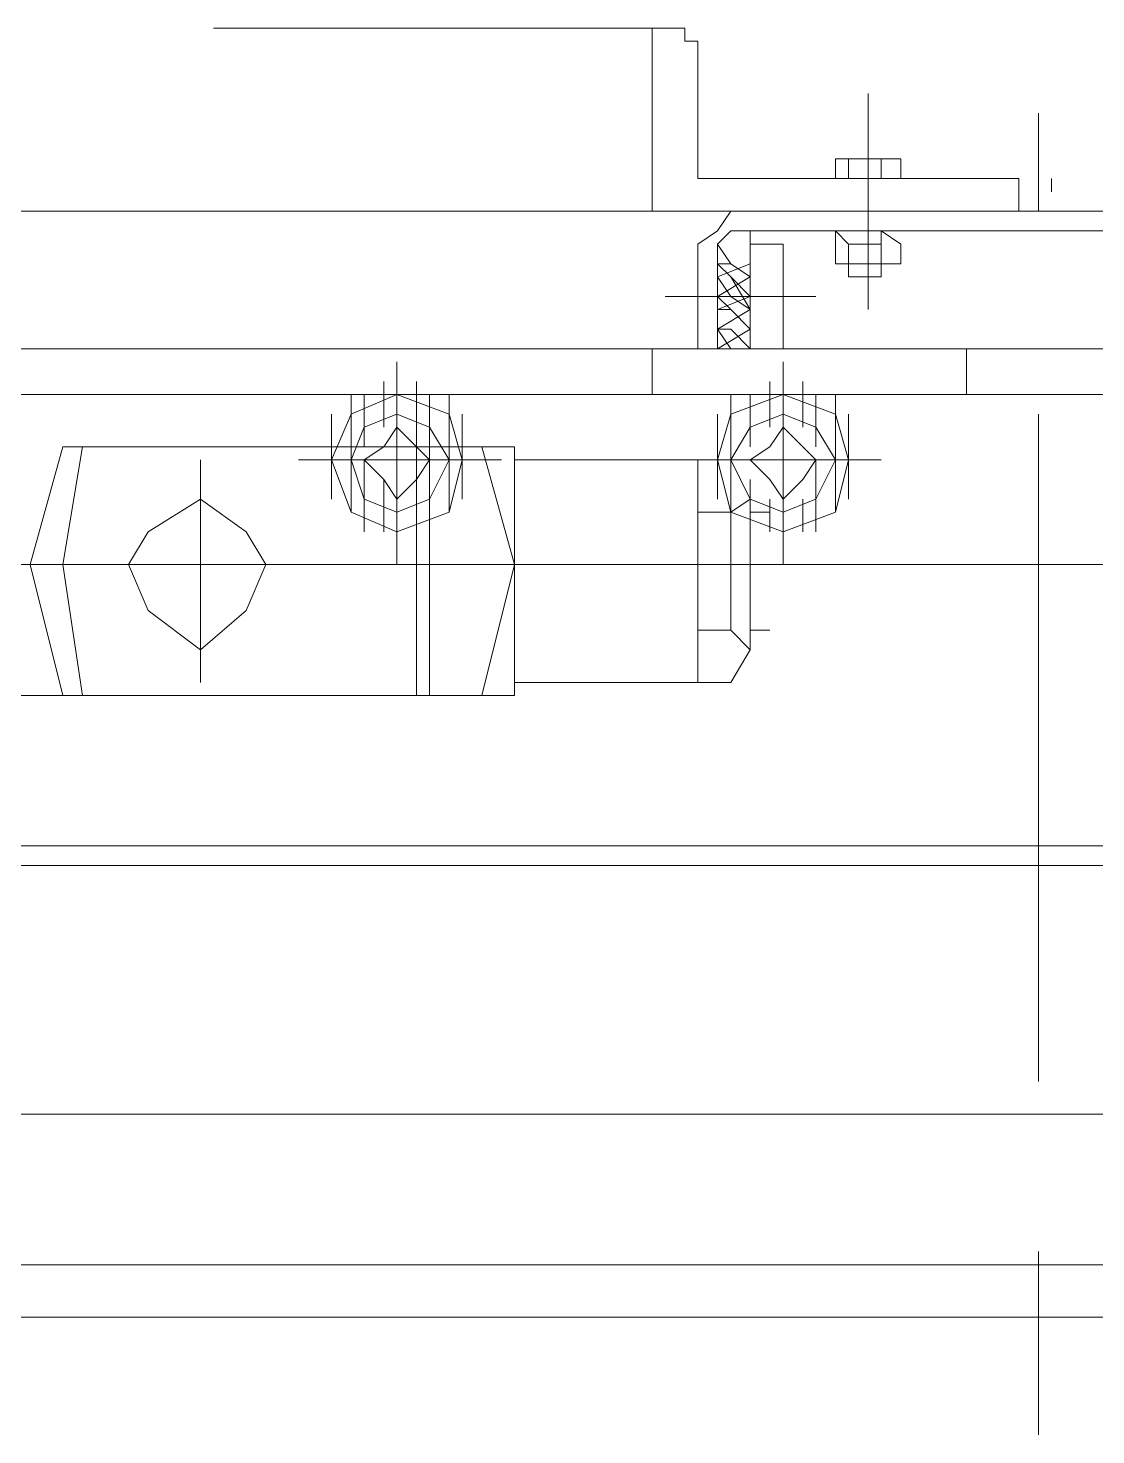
# Model space of a CAD drawing. Header units: millimetres. Extents: x 3220 to 226993, y 817 to 176024.
# Drawn here: x 125581.6 to 125817.6, y 138128 to 138439 of the extents above; entities that cross this region are included whole.
import ezdxf

# ---------------------------------------------------------------- set-up
doc = ezdxf.new("R2010")
doc.units = ezdxf.units.MM

# ---------------------------------------------------------------- blocks, each defined once
blk = doc.blocks.new('ligne broyage 2')
at = {"color": 7, "linetype": 'Continuous', "lineweight": 5, "true_color": 0x000007}
for points in [[(78.12, 270.51), (78.12, 267.62), (75.22, 267.62), (75.22, 244.47)], [(85.35, 270.51), (78.12, 270.51), (78.12, 270.51)], [(182.27, 270.51), (85.35, 270.51), (85.35, 270.51)], [(85.35, 270.51), (85.35, 230.01), (85.35, 230.01)], [(67.99, 237.24), (75.22, 237.24), (75.22, 244.47)], [(30.38, 237.24), (30.38, 241.58)], [(34.72, 241.58), (30.38, 241.58), (30.38, 241.58)], [(34.72, 237.24), (34.72, 241.58)], [(44.84, 241.58), (34.72, 241.58), (41.95, 241.58)], [(41.95, 237.24), (41.95, 241.58)], [(44.84, 241.58), (41.95, 241.58), (41.95, 241.58)], [(44.84, 237.24), (44.84, 241.58)], [(8.68, 237.24), (4.34, 237.24), (4.34, 230.01)], [(67.99, 237.24), (8.68, 237.24), (8.68, 237.24)], [(34.72, 222.77), (34.72, 225.67), (30.38, 222.77)], [(34.72, 222.77), (34.72, 225.67), (30.38, 222.77)], [(34.72, 225.67), (44.84, 225.67), (44.84, 222.77)], [(34.72, 225.67), (44.84, 225.67), (44.84, 222.77)], [(44.84, 225.67), (41.95, 222.77), (41.95, 222.77)], [(44.84, 225.67), (41.95, 222.77), (41.95, 222.77)], [(63.65, 199.63), (63.65, 225.67)], [(30.38, 218.43), (30.38, 222.77)], [(34.72, 222.77), (34.72, 218.43), (30.38, 218.43)], [(30.38, 218.43), (30.38, 222.77)], [(34.72, 222.77), (34.72, 218.43), (30.38, 218.43)], [(34.72, 218.43), (34.72, 222.77)], [(41.95, 222.77), (41.95, 218.43), (44.84, 218.43), (34.72, 218.43), (41.95, 218.43)], [(41.95, 222.77), (34.72, 222.77), (34.72, 222.77)], [(34.72, 218.43), (34.72, 222.77)], [(41.95, 222.77), (41.95, 218.43), (44.84, 218.43), (34.72, 218.43), (41.95, 218.43)], [(41.95, 222.77), (34.72, 222.77), (34.72, 222.77)], [(44.84, 218.43), (44.84, 222.77)], [(44.84, 218.43), (44.84, 222.77)], [(56.42, 222.77), (56.42, 199.63), (63.65, 199.63)], [(63.65, 222.77), (56.42, 222.77)], [(70.88, 199.63), (70.88, 222.77)], [(34.72, 218.43), (34.72, 215.54), (41.95, 215.54), (34.72, 215.54)], [(34.72, 215.54), (34.72, 218.43)], [(34.72, 218.43), (34.72, 215.54), (41.95, 215.54), (34.72, 215.54)], [(34.72, 215.54), (34.72, 218.43)], [(41.95, 215.54), (41.95, 218.43), (41.95, 218.43)], [(41.95, 215.54), (41.95, 218.43)], [(41.95, 215.54), (41.95, 218.43)], [(41.95, 215.54), (41.95, 218.43), (41.95, 218.43)], [(41.95, 215.54), (41.95, 218.43)], [(41.95, 215.54), (41.95, 218.43)], [(15.91, 199.63), (-92.58, 199.63)], [(85.35, 199.63), (85.35, 189.5), (85.35, 189.5)], [(52.08, 189.5), (52.08, 192.4)], [(52.08, 189.5), (52.08, 192.4)], [(52.08, 189.5), (52.08, 192.4)], [(52.08, 189.5), (52.08, 192.4), (52.08, 192.4)], [(56.42, 189.5), (56.42, 192.4)], [(56.42, 189.5), (56.42, 192.4), (56.42, 192.4)], [(56.42, 189.5), (56.42, 192.4), (56.42, 192.4)], [(56.42, 189.5), (56.42, 192.4)], [(56.42, 189.5), (56.42, 192.4), (56.42, 192.4)], [(59.31, 189.5), (59.31, 192.4)], [(59.31, 189.5), (59.31, 192.4)], [(59.31, 189.5), (59.31, 192.4), (59.31, 192.4)], [(59.31, 189.5), (59.31, 192.4), (59.31, 192.4)], [(59.31, 189.5), (59.31, 192.4), (59.31, 192.4)], [(137.43, 189.5), (137.43, 192.4)], [(137.43, 189.5), (137.43, 192.4)], [(137.43, 189.5), (137.43, 192.4)], [(137.43, 189.5), (137.43, 192.4), (137.43, 192.4)], [(141.76, 189.5), (141.76, 192.4)], [(141.76, 189.5), (141.76, 192.4), (141.76, 192.4)], [(141.76, 189.5), (141.76, 192.4), (141.76, 192.4)], [(141.76, 189.5), (141.76, 192.4)], [(141.76, 189.5), (141.76, 192.4), (141.76, 192.4)], [(144.66, 189.5), (144.66, 192.4)], [(144.66, 189.5), (144.66, 192.4)], [(144.66, 189.5), (144.66, 192.4), (144.66, 192.4)], [(144.66, 189.5), (144.66, 192.4), (144.66, 192.4)], [(144.66, 189.5), (144.66, 192.4), (144.66, 192.4)], [(15.91, 189.5), (-92.58, 189.5)], [(44.84, 185.16), (44.84, 189.5), (44.84, 189.5)], [(44.84, 185.16), (44.84, 189.5), (44.84, 189.5)], [(49.18, 185.16), (49.18, 189.5), (49.18, 189.5)], [(49.18, 185.16), (49.18, 189.5), (49.18, 189.5)], [(49.18, 185.16), (49.18, 189.5), (49.18, 189.5)], [(49.18, 185.16), (49.18, 189.5), (49.18, 189.5)], [(49.18, 185.16), (49.18, 189.5), (49.18, 189.5)], [(49.18, 185.16), (49.18, 189.5)], [(49.18, 185.16), (49.18, 189.5), (49.18, 189.5)], [(49.18, 185.16), (49.18, 189.5)], [(49.18, 185.16), (49.18, 189.5), (49.18, 189.5)], [(49.18, 185.16), (49.18, 189.5), (49.18, 189.5)], [(52.08, 185.16), (52.08, 189.5)], [(52.08, 185.16), (52.08, 189.5), (52.08, 189.5)], [(52.08, 185.16), (52.08, 189.5)], [(52.08, 185.16), (52.08, 189.5), (52.08, 189.5)], [(52.08, 185.16), (52.08, 189.5), (52.08, 189.5)], [(52.08, 185.16), (52.08, 189.5)], [(52.08, 185.16), (52.08, 189.5), (52.08, 189.5)], [(52.08, 185.16), (52.08, 189.5)], [(52.08, 185.16), (52.08, 189.5), (52.08, 189.5)], [(52.08, 185.16), (52.08, 189.5), (52.08, 189.5)], [(56.42, 185.16), (56.42, 189.5)], [(56.42, 185.16), (56.42, 189.5), (56.42, 189.5)], [(56.42, 185.16), (56.42, 189.5)], [(56.42, 185.16), (56.42, 189.5), (56.42, 189.5)], [(56.42, 185.16), (56.42, 189.5), (56.42, 189.5)], [(56.42, 185.16), (56.42, 189.5), (56.42, 189.5)], [(56.42, 185.16), (56.42, 189.5)], [(56.42, 185.16), (56.42, 189.5), (56.42, 189.5)], [(56.42, 185.16), (56.42, 189.5)], [(56.42, 185.16), (56.42, 189.5), (56.42, 189.5)], [(56.42, 185.16), (56.42, 189.5), (56.42, 189.5)], [(59.31, 185.16), (59.31, 189.5), (59.31, 189.5)], [(59.31, 185.16), (59.31, 189.5), (59.31, 189.5)], [(59.31, 185.16), (59.31, 189.5)], [(59.31, 185.16), (59.31, 189.5), (59.31, 189.5)], [(59.31, 185.16), (59.31, 189.5), (59.31, 189.5)], [(59.31, 185.16), (59.31, 189.5), (59.31, 189.5)], [(59.31, 185.16), (59.31, 189.5), (59.31, 189.5)], [(59.31, 185.16), (59.31, 189.5), (59.31, 189.5)], [(63.65, 185.16), (63.65, 189.5)], [(63.65, 185.16), (63.65, 189.5), (63.65, 189.5)], [(63.65, 185.16), (63.65, 189.5), (63.65, 189.5)], [(63.65, 185.16), (63.65, 189.5), (63.65, 189.5)], [(63.65, 185.16), (63.65, 189.5), (63.65, 189.5)], [(63.65, 185.16), (63.65, 189.5)], [(63.65, 185.16), (63.65, 189.5), (63.65, 189.5)], [(67.99, 185.16), (67.99, 189.5), (67.99, 189.5)], [(67.99, 185.16), (67.99, 189.5), (67.99, 189.5)], [(130.19, 185.16), (130.19, 189.5), (130.19, 189.5)], [(130.19, 185.16), (130.19, 189.5), (130.19, 189.5)], [(134.53, 185.16), (134.53, 189.5), (134.53, 189.5)], [(134.53, 185.16), (134.53, 189.5), (134.53, 189.5)], [(134.53, 185.16), (134.53, 189.5), (134.53, 189.5)], [(134.53, 185.16), (134.53, 189.5), (134.53, 189.5)], [(134.53, 185.16), (134.53, 189.5), (134.53, 189.5)], [(134.53, 185.16), (134.53, 189.5)], [(134.53, 185.16), (134.53, 189.5), (134.53, 189.5)], [(134.53, 185.16), (134.53, 189.5)], [(134.53, 185.16), (134.53, 189.5), (134.53, 189.5)], [(134.53, 185.16), (134.53, 189.5), (134.53, 189.5)], [(137.43, 185.16), (137.43, 189.5)], [(137.43, 185.16), (137.43, 189.5), (137.43, 189.5)], [(137.43, 185.16), (137.43, 189.5), (137.43, 189.5)], [(137.43, 185.16), (137.43, 189.5), (137.43, 189.5)], [(137.43, 185.16), (137.43, 189.5), (137.43, 189.5)], [(137.43, 185.16), (137.43, 189.5)], [(137.43, 185.16), (137.43, 189.5), (137.43, 189.5)], [(137.43, 185.16), (137.43, 189.5), (137.43, 189.5)], [(137.43, 185.16), (137.43, 189.5), (137.43, 189.5)], [(141.76, 185.16), (141.76, 189.5), (141.76, 189.5)], [(141.76, 185.16), (141.76, 189.5)], [(141.76, 185.16), (141.76, 189.5), (141.76, 189.5)], [(141.76, 185.16), (141.76, 189.5), (141.76, 189.5)], [(141.76, 185.16), (141.76, 189.5), (141.76, 189.5)], [(141.76, 185.16), (141.76, 189.5), (141.76, 189.5)], [(141.76, 185.16), (141.76, 189.5), (141.76, 189.5)], [(141.76, 185.16), (141.76, 189.5)], [(141.76, 185.16), (141.76, 189.5), (141.76, 189.5)], [(141.76, 185.16), (141.76, 189.5), (141.76, 189.5)], [(144.66, 185.16), (144.66, 189.5), (144.66, 189.5)], [(144.66, 185.16), (144.66, 189.5), (144.66, 189.5)], [(144.66, 185.16), (144.66, 189.5)], [(144.66, 185.16), (144.66, 189.5), (144.66, 189.5)], [(144.66, 185.16), (144.66, 189.5), (144.66, 189.5)], [(144.66, 185.16), (144.66, 189.5), (144.66, 189.5)], [(144.66, 185.16), (144.66, 189.5), (144.66, 189.5)], [(144.66, 185.16), (144.66, 189.5), (144.66, 189.5)], [(149, 185.16), (149, 189.5)], [(149, 185.16), (149, 189.5), (149, 189.5)], [(149, 185.16), (149, 189.5), (149, 189.5)], [(149, 185.16), (149, 189.5), (149, 189.5)], [(149, 185.16), (149, 189.5), (149, 189.5)], [(149, 185.16), (149, 189.5), (149, 189.5)], [(149, 185.16), (149, 189.5), (149, 189.5)], [(151.89, 185.16), (151.89, 189.5), (151.89, 189.5)], [(151.89, 185.16), (151.89, 189.5), (151.89, 189.5)], [(41.95, 182.27), (41.95, 185.16), (41.95, 185.16)], [(44.84, 182.27), (44.84, 185.16), (44.84, 185.16)], [(44.84, 182.27), (44.84, 185.16), (44.84, 185.16)], [(44.84, 182.27), (44.84, 185.16), (44.84, 185.16)], [(44.84, 182.27), (44.84, 185.16), (44.84, 185.16)], [(44.84, 182.27), (44.84, 185.16), (44.84, 185.16)], [(44.84, 182.27), (44.84, 185.16)], [(44.84, 182.27), (44.84, 185.16), (44.84, 185.16)], [(44.84, 182.27), (44.84, 185.16), (44.84, 185.16)], [(44.84, 182.27), (44.84, 185.16), (44.84, 185.16)], [(49.18, 182.27), (49.18, 185.16), (49.18, 185.16)], [(49.18, 182.27), (49.18, 185.16), (49.18, 185.16)], [(49.18, 182.27), (49.18, 185.16), (49.18, 185.16)], [(49.18, 182.27), (49.18, 185.16), (49.18, 185.16)], [(49.18, 182.27), (49.18, 185.16), (49.18, 185.16)], [(49.18, 182.27), (49.18, 185.16), (49.18, 185.16)], [(49.18, 182.27), (49.18, 185.16), (49.18, 185.16)], [(49.18, 182.27), (49.18, 185.16), (49.18, 185.16)], [(52.08, 182.27), (52.08, 185.16)], [(52.08, 182.27), (52.08, 185.16)], [(59.31, 182.27), (59.31, 185.16)], [(59.31, 182.27), (59.31, 185.16)], [(59.31, 182.27), (59.31, 185.16), (59.31, 185.16)], [(59.31, 182.27), (59.31, 185.16)], [(59.31, 182.27), (59.31, 185.16), (59.31, 185.16)], [(63.65, 182.27), (63.65, 185.16)], [(63.65, 182.27), (63.65, 185.16), (63.65, 185.16)], [(63.65, 182.27), (63.65, 185.16), (63.65, 185.16)], [(63.65, 182.27), (63.65, 185.16), (63.65, 185.16)], [(63.65, 182.27), (63.65, 185.16), (63.65, 185.16)], [(63.65, 182.27), (63.65, 185.16)], [(63.65, 182.27), (63.65, 185.16), (63.65, 185.16)], [(63.65, 182.27), (63.65, 185.16)], [(63.65, 182.27), (63.65, 185.16), (63.65, 185.16)], [(63.65, 182.27), (63.65, 185.16), (63.65, 185.16)], [(67.99, 182.27), (67.99, 185.16), (67.99, 185.16)], [(67.99, 182.27), (67.99, 185.16), (67.99, 185.16)], [(67.99, 182.27), (67.99, 185.16), (67.99, 185.16)], [(67.99, 182.27), (67.99, 185.16), (67.99, 185.16)], [(67.99, 182.27), (67.99, 185.16), (67.99, 185.16)], [(67.99, 182.27), (67.99, 185.16), (67.99, 185.16)], [(67.99, 182.27), (67.99, 185.16), (67.99, 185.16)], [(67.99, 182.27), (67.99, 185.16), (67.99, 185.16)], [(70.88, 182.27), (70.88, 185.16)], [(127.3, 182.27), (127.3, 185.16), (127.3, 185.16)], [(130.19, 182.27), (130.19, 185.16), (130.19, 185.16)], [(130.19, 182.27), (130.19, 185.16), (130.19, 185.16)], [(130.19, 182.27), (130.19, 185.16), (130.19, 185.16)], [(130.19, 182.27), (130.19, 185.16), (130.19, 185.16)], [(130.19, 182.27), (130.19, 185.16), (130.19, 185.16)], [(130.19, 182.27), (130.19, 185.16)], [(130.19, 182.27), (130.19, 185.16), (130.19, 185.16)], [(130.19, 182.27), (130.19, 185.16), (130.19, 185.16)], [(130.19, 182.27), (130.19, 185.16), (130.19, 185.16)], [(134.53, 182.27), (134.53, 185.16), (134.53, 185.16)], [(134.53, 182.27), (134.53, 185.16), (134.53, 185.16)], [(134.53, 182.27), (134.53, 185.16), (134.53, 185.16)], [(134.53, 182.27), (134.53, 185.16), (134.53, 185.16)], [(134.53, 182.27), (134.53, 185.16), (134.53, 185.16)], [(134.53, 182.27), (134.53, 185.16), (134.53, 185.16)], [(134.53, 182.27), (134.53, 185.16), (134.53, 185.16)], [(134.53, 182.27), (134.53, 185.16), (134.53, 185.16)], [(137.43, 182.27), (137.43, 185.16), (137.43, 185.16)], [(137.43, 182.27), (137.43, 185.16), (137.43, 185.16)], [(144.66, 182.27), (144.66, 185.16)], [(144.66, 182.27), (144.66, 185.16)], [(144.66, 182.27), (144.66, 185.16), (144.66, 185.16)], [(144.66, 182.27), (144.66, 185.16)], [(144.66, 182.27), (144.66, 185.16), (144.66, 185.16)], [(149, 182.27), (149, 185.16)], [(149, 182.27), (149, 185.16), (149, 185.16)], [(149, 182.27), (149, 185.16), (149, 185.16)], [(149, 182.27), (149, 185.16), (149, 185.16)], [(149, 182.27), (149, 185.16), (149, 185.16)], [(149, 182.27), (149, 185.16), (149, 185.16)], [(149, 182.27), (149, 185.16), (149, 185.16)], [(149, 182.27), (149, 185.16)], [(149, 182.27), (149, 185.16), (149, 185.16)], [(149, 182.27), (149, 185.16), (149, 185.16)], [(151.89, 182.27), (151.89, 185.16), (151.89, 185.16)], [(151.89, 182.27), (151.89, 185.16), (151.89, 185.16)], [(151.89, 182.27), (151.89, 185.16), (151.89, 185.16)], [(151.89, 182.27), (151.89, 185.16), (151.89, 185.16)], [(151.89, 182.27), (151.89, 185.16), (151.89, 185.16)], [(151.89, 182.27), (151.89, 185.16), (151.89, 185.16)], [(151.89, 182.27), (151.89, 185.16), (151.89, 185.16)], [(151.89, 182.27), (151.89, 185.16), (151.89, 185.16)], [(156.23, 182.27), (156.23, 185.16)], [(41.95, 177.93), (41.95, 182.27), (41.95, 182.27)], [(41.95, 177.93), (41.95, 182.27)], [(41.95, 177.93), (41.95, 182.27), (41.95, 182.27)], [(41.95, 177.93), (41.95, 182.27), (41.95, 182.27)], [(41.95, 177.93), (41.95, 182.27), (41.95, 182.27)], [(41.95, 177.93), (41.95, 182.27), (41.95, 182.27)], [(44.84, 177.93), (44.84, 182.27), (44.84, 182.27)], [(44.84, 177.93), (44.84, 182.27), (44.84, 182.27)], [(44.84, 177.93), (44.84, 182.27), (44.84, 182.27)], [(44.84, 177.93), (44.84, 182.27), (44.84, 182.27)], [(44.84, 177.93), (44.84, 182.27)], [(44.84, 177.93), (44.84, 182.27), (44.84, 182.27)], [(44.84, 177.93), (44.84, 182.27), (44.84, 182.27)], [(44.84, 177.93), (44.84, 182.27), (44.84, 182.27)], [(44.84, 177.93), (44.84, 182.27), (44.84, 182.27)], [(49.18, 177.93), (49.18, 182.27), (49.18, 182.27)], [(49.18, 177.93), (49.18, 182.27), (49.18, 182.27)], [(63.65, 177.93), (63.65, 182.27), (63.65, 182.27)], [(63.65, 177.93), (63.65, 182.27)], [(63.65, 177.93), (63.65, 182.27)], [(63.65, 177.93), (63.65, 182.27), (63.65, 182.27)], [(67.99, 177.93), (67.99, 182.27), (67.99, 182.27)], [(67.99, 177.93), (67.99, 182.27), (67.99, 182.27)], [(67.99, 177.93), (67.99, 182.27), (67.99, 182.27)], [(67.99, 177.93), (67.99, 182.27), (67.99, 182.27)], [(67.99, 177.93), (67.99, 182.27), (67.99, 182.27)], [(67.99, 177.93), (67.99, 182.27), (67.99, 182.27)], [(67.99, 177.93), (67.99, 182.27), (67.99, 182.27)], [(67.99, 177.93), (67.99, 182.27), (67.99, 182.27)], [(70.88, 177.93), (70.88, 182.27), (70.88, 182.27)], [(70.88, 177.93), (70.88, 182.27), (70.88, 182.27)], [(70.88, 177.93), (70.88, 182.27)], [(70.88, 177.93), (70.88, 182.27), (70.88, 182.27)], [(70.88, 177.93), (70.88, 182.27), (70.88, 182.27)], [(127.3, 177.93), (127.3, 182.27), (127.3, 182.27)], [(127.3, 177.93), (127.3, 182.27)], [(127.3, 177.93), (127.3, 182.27), (127.3, 182.27)], [(127.3, 177.93), (127.3, 182.27), (127.3, 182.27)], [(127.3, 177.93), (127.3, 182.27), (127.3, 182.27)], [(127.3, 177.93), (127.3, 182.27), (127.3, 182.27)], [(130.19, 177.93), (130.19, 182.27), (130.19, 182.27)], [(130.19, 177.93), (130.19, 182.27), (130.19, 182.27)], [(130.19, 177.93), (130.19, 182.27), (130.19, 182.27)], [(130.19, 177.93), (130.19, 182.27), (130.19, 182.27)], [(130.19, 177.93), (130.19, 182.27)], [(130.19, 177.93), (130.19, 182.27), (130.19, 182.27)], [(130.19, 177.93), (130.19, 182.27), (130.19, 182.27)], [(130.19, 177.93), (130.19, 182.27), (130.19, 182.27)], [(130.19, 177.93), (130.19, 182.27), (130.19, 182.27)], [(134.53, 177.93), (134.53, 182.27), (134.53, 182.27)], [(149, 177.93), (149, 182.27), (149, 182.27)], [(149, 177.93), (149, 182.27)], [(149, 177.93), (149, 182.27), (149, 182.27)], [(149, 177.93), (149, 182.27)], [(149, 177.93), (149, 182.27), (149, 182.27)], [(149, 177.93), (149, 182.27), (149, 182.27)], [(151.89, 177.93), (151.89, 182.27), (151.89, 182.27)], [(151.89, 177.93), (151.89, 182.27), (151.89, 182.27)], [(151.89, 177.93), (151.89, 182.27)], [(151.89, 177.93), (151.89, 182.27), (151.89, 182.27)], [(151.89, 177.93), (151.89, 182.27), (151.89, 182.27)], [(151.89, 177.93), (151.89, 182.27), (151.89, 182.27)], [(151.89, 177.93), (151.89, 182.27), (151.89, 182.27)], [(151.89, 177.93), (151.89, 182.27), (151.89, 182.27)], [(156.23, 177.93), (156.23, 182.27)], [(156.23, 177.93), (156.23, 182.27), (156.23, 182.27)], [(156.23, 177.93), (156.23, 182.27), (156.23, 182.27)], [(156.23, 177.93), (156.23, 182.27), (156.23, 182.27)], [(156.23, 177.93), (156.23, 182.27), (156.23, 182.27)], [(41.95, 175.04), (41.95, 177.93)], [(41.95, 175.04), (41.95, 177.93)], [(41.95, 175.04), (41.95, 177.93)], [(41.95, 175.04), (41.95, 177.93), (41.95, 177.93)], [(41.95, 175.04), (41.95, 177.93), (41.95, 177.93)], [(41.95, 175.04), (41.95, 177.93), (41.95, 177.93)], [(41.95, 175.04), (41.95, 177.93), (41.95, 177.93)], [(41.95, 175.04), (41.95, 177.93)], [(41.95, 175.04), (41.95, 177.93), (41.95, 177.93)], [(44.84, 175.04), (44.84, 177.93)], [(44.84, 175.04), (44.84, 177.93), (44.84, 177.93)], [(44.84, 175.04), (44.84, 177.93)], [(44.84, 175.04), (44.84, 177.93), (44.84, 177.93)], [(44.84, 175.04), (44.84, 177.93), (44.84, 177.93)], [(44.84, 175.04), (44.84, 177.93), (44.84, 177.93)], [(44.84, 175.04), (44.84, 177.93)], [(44.84, 175.04), (44.84, 177.93), (44.84, 177.93)], [(44.84, 175.04), (44.84, 177.93), (44.84, 177.93)], [(44.84, 175.04), (44.84, 177.93), (44.84, 177.93)], [(67.99, 175.04), (67.99, 177.93), (67.99, 177.93)], [(67.99, 175.04), (67.99, 177.93), (67.99, 177.93)], [(67.99, 175.04), (67.99, 177.93), (67.99, 177.93)], [(67.99, 175.04), (67.99, 177.93), (67.99, 177.93)], [(67.99, 175.04), (67.99, 177.93), (67.99, 177.93)], [(67.99, 175.04), (67.99, 177.93), (67.99, 177.93)], [(67.99, 175.04), (67.99, 177.93)], [(67.99, 175.04), (67.99, 177.93), (67.99, 177.93)], [(67.99, 175.04), (67.99, 177.93), (67.99, 177.93)], [(67.99, 175.04), (67.99, 177.93), (67.99, 177.93)], [(70.88, 175.04), (70.88, 177.93), (70.88, 177.93)], [(70.88, 175.04), (70.88, 177.93), (70.88, 177.93)], [(70.88, 175.04), (70.88, 177.93)], [(70.88, 175.04), (70.88, 177.93), (70.88, 177.93)], [(70.88, 175.04), (70.88, 177.93)], [(70.88, 175.04), (70.88, 177.93), (70.88, 177.93)], [(70.88, 175.04), (70.88, 177.93), (70.88, 177.93)], [(70.88, 175.04), (70.88, 177.93), (70.88, 177.93)], [(115.73, 177.93), (115.73, 125.85), (115.73, 125.85)], [(122.96, 177.93), (115.73, 151.89), (122.96, 122.96)], [(115.73, 177.93), (215.54, 177.93)], [(127.3, 175.04), (127.3, 177.93)], [(127.3, 175.04), (127.3, 177.93)], [(127.3, 175.04), (127.3, 177.93)], [(127.3, 175.04), (127.3, 177.93), (127.3, 177.93)], [(127.3, 175.04), (127.3, 177.93), (127.3, 177.93)], [(127.3, 175.04), (127.3, 177.93), (127.3, 177.93)], [(127.3, 175.04), (127.3, 177.93), (127.3, 177.93)], [(127.3, 175.04), (127.3, 177.93)], [(127.3, 175.04), (127.3, 177.93), (127.3, 177.93)], [(130.19, 175.04), (130.19, 177.93)], [(130.19, 175.04), (130.19, 177.93), (130.19, 177.93)], [(130.19, 175.04), (130.19, 177.93)], [(130.19, 175.04), (130.19, 177.93), (130.19, 177.93)], [(130.19, 175.04), (130.19, 177.93), (130.19, 177.93)], [(130.19, 175.04), (130.19, 177.93), (130.19, 177.93)], [(130.19, 175.04), (130.19, 177.93)], [(130.19, 175.04), (130.19, 177.93), (130.19, 177.93)], [(130.19, 175.04), (130.19, 177.93), (130.19, 177.93)], [(130.19, 175.04), (130.19, 177.93), (130.19, 177.93)], [(134.53, 177.93), (134.53, 122.96)], [(151.89, 175.04), (151.89, 177.93), (151.89, 177.93)], [(151.89, 175.04), (151.89, 177.93)], [(151.89, 175.04), (151.89, 177.93), (151.89, 177.93)], [(151.89, 175.04), (151.89, 177.93)], [(151.89, 175.04), (151.89, 177.93), (151.89, 177.93)], [(151.89, 175.04), (151.89, 177.93), (151.89, 177.93)], [(151.89, 175.04), (151.89, 177.93), (151.89, 177.93)], [(151.89, 175.04), (151.89, 177.93), (151.89, 177.93)], [(151.89, 175.04), (151.89, 177.93)], [(151.89, 175.04), (151.89, 177.93), (151.89, 177.93)], [(151.89, 175.04), (151.89, 177.93), (151.89, 177.93)], [(151.89, 175.04), (151.89, 177.93)], [(156.23, 175.04), (156.23, 177.93)], [(156.23, 175.04), (156.23, 177.93)], [(156.23, 175.04), (156.23, 177.93), (156.23, 177.93)], [(156.23, 175.04), (156.23, 177.93)], [(156.23, 175.04), (156.23, 177.93), (156.23, 177.93)], [(156.23, 175.04), (156.23, 177.93), (156.23, 177.93)], [(156.23, 175.04), (156.23, 177.93), (156.23, 177.93)], [(211.2, 122.96), (215.54, 151.89), (211.2, 177.93)], [(215.54, 122.96), (222.77, 151.89), (215.54, 177.93)], [(41.95, 170.7), (41.95, 175.04), (41.95, 175.04)], [(41.95, 170.7), (41.95, 175.04), (41.95, 175.04)], [(41.95, 170.7), (41.95, 175.04), (41.95, 175.04)], [(41.95, 170.7), (41.95, 175.04)], [(41.95, 170.7), (41.95, 175.04), (41.95, 175.04)], [(41.95, 170.7), (41.95, 175.04), (41.95, 175.04)], [(44.84, 170.7), (44.84, 175.04), (44.84, 175.04)], [(44.84, 170.7), (44.84, 175.04), (44.84, 175.04)], [(44.84, 170.7), (44.84, 175.04), (44.84, 175.04)], [(44.84, 170.7), (44.84, 175.04)], [(44.84, 170.7), (44.84, 175.04), (44.84, 175.04)], [(44.84, 170.7), (44.84, 175.04), (44.84, 175.04)], [(44.84, 170.7), (44.84, 175.04), (44.84, 175.04)], [(49.18, 170.7), (49.18, 175.04), (49.18, 175.04)], [(49.18, 170.7), (49.18, 175.04), (49.18, 175.04)], [(67.99, 175.04), (63.65, 166.36), (67.99, 163.46), (67.99, 137.43)], [(67.99, 175.04), (75.22, 175.04)], [(67.99, 170.7), (67.99, 175.04), (67.99, 175.04)], [(67.99, 170.7), (67.99, 175.04), (67.99, 175.04)], [(67.99, 170.7), (67.99, 175.04), (67.99, 175.04)], [(67.99, 170.7), (67.99, 175.04), (67.99, 175.04)], [(67.99, 170.7), (67.99, 175.04), (67.99, 175.04)], [(67.99, 170.7), (67.99, 175.04), (67.99, 175.04)], [(67.99, 170.7), (67.99, 175.04), (67.99, 175.04)], [(70.88, 170.7), (70.88, 175.04), (70.88, 175.04)], [(70.88, 170.7), (70.88, 175.04)], [(70.88, 170.7), (70.88, 175.04), (70.88, 175.04)], [(70.88, 170.7), (70.88, 175.04)], [(70.88, 170.7), (70.88, 175.04), (70.88, 175.04)], [(70.88, 170.7), (70.88, 175.04), (70.88, 175.04)], [(75.22, 163.46), (75.22, 175.04), (75.22, 175.04)], [(75.22, 125.85), (75.22, 175.04), (115.73, 175.04)], [(127.3, 170.7), (127.3, 175.04), (127.3, 175.04)], [(127.3, 170.7), (127.3, 175.04), (127.3, 175.04)], [(127.3, 170.7), (127.3, 175.04), (127.3, 175.04)], [(127.3, 170.7), (127.3, 175.04)], [(127.3, 170.7), (127.3, 175.04), (127.3, 175.04)], [(127.3, 170.7), (127.3, 175.04), (127.3, 175.04)], [(130.19, 170.7), (130.19, 175.04), (130.19, 175.04)], [(130.19, 170.7), (130.19, 175.04), (130.19, 175.04)], [(130.19, 170.7), (130.19, 175.04), (130.19, 175.04)], [(130.19, 170.7), (130.19, 175.04), (130.19, 175.04)], [(130.19, 170.7), (130.19, 175.04)], [(130.19, 170.7), (130.19, 175.04), (130.19, 175.04)], [(130.19, 170.7), (130.19, 175.04), (130.19, 175.04)], [(130.19, 170.7), (130.19, 175.04), (130.19, 175.04)], [(149, 170.7), (149, 175.04), (149, 175.04)], [(151.89, 170.7), (151.89, 175.04), (151.89, 175.04)], [(151.89, 170.7), (151.89, 175.04), (151.89, 175.04)], [(151.89, 170.7), (151.89, 175.04), (151.89, 175.04)], [(151.89, 170.7), (151.89, 175.04), (151.89, 175.04)], [(151.89, 170.7), (151.89, 175.04), (151.89, 175.04)], [(151.89, 170.7), (151.89, 175.04), (151.89, 175.04)], [(151.89, 170.7), (151.89, 175.04), (151.89, 175.04)], [(156.23, 170.7), (156.23, 175.04), (156.23, 175.04)], [(156.23, 170.7), (156.23, 175.04), (156.23, 175.04)], [(156.23, 170.7), (156.23, 175.04), (156.23, 175.04)], [(156.23, 170.7), (156.23, 175.04)], [(156.23, 170.7), (156.23, 175.04), (156.23, 175.04)], [(156.23, 170.7), (156.23, 175.04)], [(185.16, 175.04), (185.16, 125.85)], [(41.95, 166.36), (41.95, 170.7), (41.95, 170.7)], [(41.95, 166.36), (41.95, 170.7), (41.95, 170.7)], [(41.95, 166.36), (41.95, 170.7)], [(44.84, 166.36), (44.84, 170.7), (44.84, 170.7)], [(44.84, 166.36), (44.84, 170.7), (44.84, 170.7)], [(44.84, 166.36), (44.84, 170.7), (44.84, 170.7)], [(44.84, 166.36), (44.84, 170.7), (44.84, 170.7)], [(44.84, 166.36), (44.84, 170.7), (44.84, 170.7)], [(44.84, 166.36), (44.84, 170.7), (44.84, 170.7)], [(44.84, 166.36), (44.84, 170.7), (44.84, 170.7)], [(44.84, 166.36), (44.84, 170.7)], [(49.18, 166.36), (49.18, 170.7), (49.18, 170.7)], [(49.18, 166.36), (49.18, 170.7), (49.18, 170.7)], [(49.18, 166.36), (49.18, 170.7)], [(49.18, 166.36), (49.18, 170.7), (49.18, 170.7)], [(49.18, 166.36), (49.18, 170.7), (49.18, 170.7)], [(49.18, 166.36), (49.18, 170.7), (49.18, 170.7)], [(49.18, 166.36), (49.18, 170.7), (49.18, 170.7)], [(63.65, 166.36), (63.65, 170.7), (63.65, 170.7)], [(63.65, 166.36), (63.65, 170.7), (63.65, 170.7)], [(63.65, 166.36), (63.65, 170.7), (63.65, 170.7)], [(63.65, 166.36), (63.65, 170.7)], [(63.65, 166.36), (63.65, 170.7), (63.65, 170.7)], [(63.65, 166.36), (63.65, 170.7), (63.65, 170.7)], [(63.65, 166.36), (63.65, 170.7), (63.65, 170.7)], [(63.65, 166.36), (63.65, 170.7), (63.65, 170.7)], [(67.99, 166.36), (67.99, 170.7), (67.99, 170.7)], [(67.99, 166.36), (67.99, 170.7), (67.99, 170.7)], [(67.99, 166.36), (67.99, 170.7), (67.99, 170.7)], [(67.99, 166.36), (67.99, 170.7), (67.99, 170.7)], [(67.99, 166.36), (67.99, 170.7), (67.99, 170.7)], [(67.99, 166.36), (67.99, 170.7), (67.99, 170.7)], [(67.99, 166.36), (67.99, 170.7), (67.99, 170.7)], [(67.99, 166.36), (67.99, 170.7), (67.99, 170.7)], [(67.99, 166.36), (67.99, 170.7), (67.99, 170.7)], [(70.88, 166.36), (70.88, 170.7), (70.88, 170.7)], [(70.88, 166.36), (70.88, 170.7)], [(127.3, 166.36), (127.3, 170.7), (127.3, 170.7)], [(127.3, 166.36), (127.3, 170.7), (127.3, 170.7)], [(127.3, 166.36), (127.3, 170.7), (127.3, 170.7)], [(127.3, 166.36), (127.3, 170.7)], [(130.19, 166.36), (130.19, 170.7), (130.19, 170.7)], [(130.19, 166.36), (130.19, 170.7), (130.19, 170.7)], [(130.19, 166.36), (130.19, 170.7), (130.19, 170.7)], [(130.19, 166.36), (130.19, 170.7), (130.19, 170.7)], [(130.19, 166.36), (130.19, 170.7), (130.19, 170.7)], [(130.19, 166.36), (130.19, 170.7), (130.19, 170.7)], [(130.19, 166.36), (130.19, 170.7), (130.19, 170.7)], [(130.19, 166.36), (130.19, 170.7), (130.19, 170.7)], [(134.53, 166.36), (134.53, 170.7), (134.53, 170.7)], [(134.53, 166.36), (134.53, 170.7), (134.53, 170.7)], [(134.53, 166.36), (134.53, 170.7)], [(134.53, 166.36), (134.53, 170.7), (134.53, 170.7)], [(134.53, 166.36), (134.53, 170.7), (134.53, 170.7)], [(134.53, 166.36), (134.53, 170.7), (134.53, 170.7)], [(134.53, 166.36), (134.53, 170.7), (134.53, 170.7)], [(144.66, 166.36), (144.66, 170.7), (144.66, 170.7)], [(149, 166.36), (149, 170.7), (149, 170.7)], [(149, 166.36), (149, 170.7), (149, 170.7)], [(149, 166.36), (149, 170.7), (149, 170.7)], [(149, 166.36), (149, 170.7), (149, 170.7)], [(149, 166.36), (149, 170.7)], [(149, 166.36), (149, 170.7), (149, 170.7)], [(149, 166.36), (149, 170.7), (149, 170.7)], [(149, 166.36), (149, 170.7), (149, 170.7)], [(151.89, 166.36), (151.89, 170.7), (151.89, 170.7)], [(151.89, 166.36), (151.89, 170.7), (151.89, 170.7)], [(151.89, 166.36), (151.89, 170.7), (151.89, 170.7)], [(151.89, 166.36), (151.89, 170.7), (151.89, 170.7)], [(151.89, 166.36), (151.89, 170.7), (151.89, 170.7)], [(151.89, 166.36), (151.89, 170.7), (151.89, 170.7)], [(151.89, 166.36), (151.89, 170.7), (151.89, 170.7)], [(151.89, 166.36), (151.89, 170.7), (151.89, 170.7)], [(156.23, 166.36), (156.23, 170.7)], [(44.84, 163.46), (44.84, 166.36), (44.84, 166.36)], [(44.84, 163.46), (44.84, 166.36), (44.84, 166.36)], [(44.84, 163.46), (44.84, 166.36), (44.84, 166.36)], [(49.18, 163.46), (49.18, 166.36), (49.18, 166.36)], [(49.18, 163.46), (49.18, 166.36), (49.18, 166.36)], [(49.18, 163.46), (49.18, 166.36), (49.18, 166.36)], [(49.18, 163.46), (49.18, 166.36), (49.18, 166.36)], [(49.18, 163.46), (49.18, 166.36), (49.18, 166.36)], [(49.18, 163.46), (49.18, 166.36), (49.18, 166.36)], [(49.18, 163.46), (49.18, 166.36), (49.18, 166.36)], [(49.18, 163.46), (49.18, 166.36), (49.18, 166.36)], [(52.08, 163.46), (52.08, 166.36), (52.08, 166.36)], [(52.08, 163.46), (52.08, 166.36), (52.08, 166.36)], [(52.08, 163.46), (52.08, 166.36), (52.08, 166.36)], [(52.08, 163.46), (52.08, 166.36), (52.08, 166.36)], [(52.08, 163.46), (52.08, 166.36), (52.08, 166.36)], [(52.08, 163.46), (52.08, 166.36), (52.08, 166.36)], [(52.08, 163.46), (52.08, 166.36), (52.08, 166.36)], [(52.08, 163.46), (52.08, 166.36), (52.08, 166.36)], [(56.42, 163.46), (56.42, 166.36), (56.42, 166.36)], [(56.42, 163.46), (56.42, 166.36), (56.42, 166.36)], [(56.42, 163.46), (56.42, 166.36), (56.42, 166.36)], [(56.42, 163.46), (56.42, 166.36), (56.42, 166.36)], [(56.42, 163.46), (56.42, 166.36), (56.42, 166.36)], [(56.42, 163.46), (56.42, 166.36), (56.42, 166.36)], [(56.42, 163.46), (56.42, 166.36), (56.42, 166.36)], [(56.42, 163.46), (56.42, 166.36), (56.42, 166.36)], [(56.42, 163.46), (56.42, 166.36)], [(56.42, 163.46), (56.42, 166.36), (56.42, 166.36)], [(59.31, 163.46), (59.31, 166.36), (59.31, 166.36)], [(59.31, 163.46), (59.31, 166.36)], [(59.31, 163.46), (59.31, 166.36), (59.31, 166.36)], [(59.31, 163.46), (59.31, 166.36), (59.31, 166.36)], [(59.31, 163.46), (59.31, 166.36)], [(59.31, 163.46), (59.31, 166.36), (59.31, 166.36)], [(59.31, 163.46), (59.31, 166.36), (59.31, 166.36)], [(59.31, 163.46), (59.31, 166.36), (59.31, 166.36)], [(63.65, 166.36), (63.65, 133.09)], [(63.65, 163.46), (63.65, 166.36), (63.65, 166.36)], [(63.65, 163.46), (63.65, 166.36), (63.65, 166.36)], [(63.65, 163.46), (63.65, 166.36), (63.65, 166.36)], [(63.65, 163.46), (63.65, 166.36), (63.65, 166.36)], [(63.65, 163.46), (63.65, 166.36), (63.65, 166.36)], [(63.65, 163.46), (63.65, 166.36), (63.65, 166.36)], [(63.65, 163.46), (63.65, 166.36), (63.65, 166.36)], [(63.65, 163.46), (63.65, 166.36), (63.65, 166.36)], [(67.99, 163.46), (67.99, 166.36), (67.99, 166.36)], [(67.99, 163.46), (67.99, 166.36), (67.99, 166.36)], [(67.99, 163.46), (67.99, 166.36), (67.99, 166.36)], [(67.99, 163.46), (67.99, 166.36), (67.99, 166.36)], [(67.99, 163.46), (67.99, 166.36), (67.99, 166.36)], [(75.22, 166.36), (75.22, 133.09)], [(130.19, 163.46), (130.19, 166.36), (130.19, 166.36)], [(130.19, 163.46), (130.19, 166.36), (130.19, 166.36)], [(130.19, 163.46), (130.19, 166.36), (130.19, 166.36)], [(134.53, 163.46), (134.53, 166.36), (134.53, 166.36)], [(134.53, 163.46), (134.53, 166.36), (134.53, 166.36)], [(134.53, 163.46), (134.53, 166.36), (134.53, 166.36)], [(134.53, 163.46), (134.53, 166.36), (134.53, 166.36)], [(134.53, 163.46), (134.53, 166.36), (134.53, 166.36)], [(134.53, 163.46), (134.53, 166.36)], [(134.53, 163.46), (134.53, 166.36), (134.53, 166.36)], [(134.53, 163.46), (134.53, 166.36), (134.53, 166.36)], [(137.43, 163.46), (137.43, 166.36), (137.43, 166.36)], [(137.43, 163.46), (137.43, 166.36), (137.43, 166.36)], [(137.43, 163.46), (137.43, 166.36), (137.43, 166.36)], [(137.43, 163.46), (137.43, 166.36), (137.43, 166.36)], [(137.43, 163.46), (137.43, 166.36), (137.43, 166.36)], [(137.43, 163.46), (137.43, 166.36), (137.43, 166.36)], [(137.43, 163.46), (137.43, 166.36), (137.43, 166.36)], [(137.43, 163.46), (137.43, 166.36), (137.43, 166.36)], [(141.76, 163.46), (141.76, 166.36)], [(141.76, 163.46), (141.76, 166.36), (141.76, 166.36)], [(141.76, 163.46), (141.76, 166.36), (141.76, 166.36)], [(141.76, 163.46), (141.76, 166.36), (141.76, 166.36)], [(141.76, 163.46), (141.76, 166.36), (141.76, 166.36)], [(141.76, 163.46), (141.76, 166.36), (141.76, 166.36)], [(141.76, 163.46), (141.76, 166.36), (141.76, 166.36)], [(141.76, 163.46), (141.76, 166.36), (141.76, 166.36)], [(141.76, 163.46), (141.76, 166.36), (141.76, 166.36)], [(141.76, 163.46), (141.76, 166.36)], [(141.76, 163.46), (141.76, 166.36), (141.76, 166.36)], [(144.66, 163.46), (144.66, 166.36), (144.66, 166.36)], [(144.66, 163.46), (144.66, 166.36), (144.66, 166.36)], [(144.66, 163.46), (144.66, 166.36), (144.66, 166.36)], [(144.66, 163.46), (144.66, 166.36), (144.66, 166.36)], [(144.66, 163.46), (144.66, 166.36)], [(144.66, 163.46), (144.66, 166.36), (144.66, 166.36)], [(144.66, 163.46), (144.66, 166.36), (144.66, 166.36)], [(144.66, 163.46), (144.66, 166.36), (144.66, 166.36)], [(149, 163.46), (149, 166.36), (149, 166.36)], [(149, 163.46), (149, 166.36), (149, 166.36)], [(149, 163.46), (149, 166.36), (149, 166.36)], [(149, 163.46), (149, 166.36), (149, 166.36)], [(149, 163.46), (149, 166.36), (149, 166.36)], [(149, 163.46), (149, 166.36), (149, 166.36)], [(149, 163.46), (149, 166.36), (149, 166.36)], [(149, 163.46), (149, 166.36), (149, 166.36)], [(151.89, 163.46), (151.89, 166.36), (151.89, 166.36)], [(151.89, 163.46), (151.89, 166.36), (151.89, 166.36)], [(151.89, 163.46), (151.89, 166.36), (151.89, 166.36)], [(151.89, 163.46), (151.89, 166.36), (151.89, 166.36)], [(151.89, 163.46), (151.89, 166.36), (151.89, 166.36)], [(49.18, 159.12), (49.18, 163.46), (49.18, 163.46)], [(49.18, 159.12), (49.18, 163.46), (49.18, 163.46)], [(49.18, 159.12), (49.18, 163.46), (49.18, 163.46)], [(52.08, 159.12), (52.08, 163.46), (52.08, 163.46)], [(52.08, 159.12), (52.08, 163.46), (52.08, 163.46)], [(52.08, 159.12), (52.08, 163.46), (52.08, 163.46)], [(52.08, 159.12), (52.08, 163.46), (52.08, 163.46)], [(52.08, 159.12), (52.08, 163.46), (52.08, 163.46)], [(52.08, 159.12), (52.08, 163.46), (52.08, 163.46)], [(56.42, 159.12), (56.42, 163.46), (56.42, 163.46)], [(56.42, 159.12), (56.42, 163.46), (56.42, 163.46)], [(56.42, 159.12), (56.42, 163.46), (56.42, 163.46)], [(56.42, 159.12), (56.42, 163.46), (56.42, 163.46)], [(56.42, 159.12), (56.42, 163.46), (56.42, 163.46)], [(56.42, 159.12), (56.42, 163.46), (56.42, 163.46)], [(56.42, 159.12), (56.42, 163.46), (56.42, 163.46)], [(56.42, 159.12), (56.42, 163.46)], [(59.31, 163.46), (63.65, 163.46)], [(59.31, 159.12), (59.31, 163.46)], [(59.31, 159.12), (59.31, 163.46)], [(59.31, 159.12), (59.31, 163.46), (59.31, 163.46)], [(59.31, 159.12), (59.31, 163.46), (59.31, 163.46)], [(59.31, 159.12), (59.31, 163.46)], [(59.31, 159.12), (59.31, 163.46)], [(59.31, 159.12), (59.31, 163.46), (59.31, 163.46)], [(63.65, 163.46), (63.65, 137.43), (63.65, 137.43)], [(63.65, 159.12), (63.65, 163.46)], [(63.65, 159.12), (63.65, 163.46), (63.65, 163.46)], [(67.99, 163.46), (75.22, 163.46)], [(75.22, 137.43), (75.22, 163.46), (75.22, 163.46)], [(134.53, 159.12), (134.53, 163.46), (134.53, 163.46)], [(134.53, 159.12), (134.53, 163.46)], [(134.53, 159.12), (134.53, 163.46), (134.53, 163.46)], [(137.43, 159.12), (137.43, 163.46)], [(137.43, 159.12), (137.43, 163.46), (137.43, 163.46)], [(137.43, 159.12), (137.43, 163.46), (137.43, 163.46)], [(137.43, 159.12), (137.43, 163.46), (137.43, 163.46)], [(137.43, 159.12), (137.43, 163.46), (137.43, 163.46)], [(137.43, 159.12), (137.43, 163.46), (137.43, 163.46)], [(141.76, 159.12), (141.76, 163.46), (141.76, 163.46)], [(141.76, 159.12), (141.76, 163.46), (141.76, 163.46)], [(141.76, 159.12), (141.76, 163.46), (141.76, 163.46)], [(141.76, 159.12), (141.76, 163.46), (141.76, 163.46)], [(141.76, 159.12), (141.76, 163.46), (141.76, 163.46)], [(141.76, 159.12), (141.76, 163.46), (141.76, 163.46)], [(141.76, 159.12), (141.76, 163.46), (141.76, 163.46)], [(144.66, 159.12), (144.66, 163.46), (144.66, 163.46)], [(144.66, 159.12), (144.66, 163.46), (144.66, 163.46)], [(144.66, 159.12), (144.66, 163.46), (144.66, 163.46)], [(144.66, 159.12), (144.66, 163.46), (144.66, 163.46)], [(144.66, 159.12), (144.66, 163.46)], [(144.66, 159.12), (144.66, 163.46)], [(149, 159.12), (149, 163.46), (149, 163.46)], [(82.46, 151.89), (52.08, 151.89)], [(70.88, 151.89), (234.35, 151.89)], [(59.31, 137.43), (63.65, 137.43)], [(67.99, 137.43), (63.65, 133.09), (67.99, 125.85)], [(67.99, 137.43), (75.22, 137.43)], [(75.22, 125.85), (75.22, 137.43), (75.22, 137.43)], [(67.99, 125.85), (75.22, 125.85)], [(75.22, 125.85), (115.73, 125.85)], [(115.73, 125.85), (115.73, 122.96)], [(115.73, 122.96), (215.54, 122.96)]]:
    blk.add_lwpolyline(points, dxfattribs=at)
at = {"color": 1, "linetype": 'Continuous', "lineweight": 5, "true_color": 0x000001}
for points in [[(37.61, 256.04), (37.61, 218.43), (37.61, 230.01)], [(37.61, 218.43), (37.61, 256.04), (37.61, 256.04)], [(37.61, 208.31), (37.61, 230.01), (37.61, 230.01)], [(82.46, 211.2), (49.18, 211.2), (49.18, 211.2)], [(56.42, 196.73), (56.42, 151.89)], [(141.76, 196.73), (141.76, 151.89), (141.76, 151.89)], [(0, 37.61), (0, 185.16), (0, 185.16)], [(34.72, 175.04), (78.12, 175.04)], [(118.62, 175.04), (163.46, 175.04)], [(-328.37, 151.89), (134.53, 151.89), (134.53, 151.89)], [(0, -40.5), (0, 0)]]:
    blk.add_lwpolyline(points, dxfattribs=at)
at = {"color": 7, "linetype": 'Continuous', "lineweight": 15, "true_color": 0x000007}
for points in [[(0, 234.35), (0, 251.7)], [(-2.89, 230.01), (-622.03, 230.01)], [(70.88, 203.97), (63.65, 208.31)]]:
    blk.add_lwpolyline(points, close=True, dxfattribs=at)
for points in [[(-2.89, 234.35), (-2.89, 237.24), (-2.89, 237.24)], [(-2.89, 234.35), (-2.89, 237.24), (-2.89, 237.24)], [(-2.89, 230.01), (0, 230.01), (0, 234.35)], [(67.99, 230.01), (-40.5, 230.01)], [(67.99, 230.01), (-10.13, 230.01)], [(85.35, 230.01), (4.34, 230.01), (4.34, 230.01)], [(8.68, 230.01), (716.06, 230.01)], [(8.68, 230.01), (733.42, 230.01)], [(85.35, 230.01), (52.08, 230.01)], [(85.35, 230.01), (52.08, 230.01), (52.08, 230.01)], [(75.22, 222.77), (70.88, 225.67), (67.99, 230.01)], [(75.22, 222.77), (70.88, 225.67), (67.99, 230.01)], [(763.79, 230.01), (85.35, 230.01), (85.35, 230.01)], [(85.35, 230.01), (716.06, 230.01), (716.06, 230.01)], [(67.99, 225.67), (-40.5, 225.67)], [(67.99, 225.67), (-10.13, 225.67)], [(63.65, 225.67), (67.99, 225.67), (67.99, 225.67)], [(63.65, 222.77), (63.65, 225.67), (63.65, 225.67)], [(70.88, 222.77), (67.99, 225.67), (67.99, 225.67)], [(70.88, 222.77), (67.99, 225.67), (67.99, 225.67)], [(70.88, 222.77), (67.99, 218.43), (63.65, 215.54)], [(70.88, 215.54), (63.65, 218.43), (63.65, 222.77)], [(70.88, 222.77), (70.88, 199.63), (75.22, 199.63), (75.22, 222.77)], [(70.88, 222.77), (70.88, 199.63), (75.22, 199.63)], [(75.22, 222.77), (75.22, 199.63), (75.22, 199.63)], [(70.88, 218.43), (67.99, 215.54), (63.65, 208.31)], [(70.88, 215.54), (63.65, 218.43), (63.65, 215.54), (70.88, 211.2)], [(63.65, 215.54), (63.65, 218.43), (63.65, 218.43)], [(70.88, 218.43), (67.99, 218.43)], [(70.88, 215.54), (67.99, 211.2), (63.65, 208.31)], [(67.99, 215.54), (63.65, 211.2)], [(70.88, 211.2), (70.88, 215.54), (70.88, 215.54)], [(70.88, 211.2), (67.99, 208.31), (63.65, 203.97)], [(70.88, 208.31), (63.65, 211.2), (63.65, 211.2)], [(63.65, 208.31), (63.65, 203.97), (70.88, 199.63)], [(63.65, 203.97), (63.65, 208.31), (63.65, 208.31)], [(70.88, 208.31), (67.99, 208.31)], [(70.88, 203.97), (67.99, 203.97), (63.65, 199.63)], [(67.99, 203.97), (63.65, 199.63)], [(70.88, 203.97), (67.99, 199.63), (67.99, 199.63)], [(15.91, 189.5), (15.91, 199.63), (733.42, 199.63)], [(67.99, 199.63), (63.65, 199.63), (63.65, 199.63)], [(733.42, 189.5), (15.91, 189.5)], [(137.43, 189.5), (137.43, 122.96), (227.11, 122.96), (227.11, 189.5)], [(737.76, 89.69), (-580.08, 89.69)], [(737.76, 89.69), (-580.08, 89.69), (-580.08, 89.69)], [(737.76, 85.35), (-580.08, 85.35)], [(-580.08, 30.38), (737.76, 30.38)], [(-565.61, -2.89), (737.76, -2.89)], [(96.92, -2.89), (101.26, -2.89)], [(1989.05, -14.47), (-1991.94, -14.47)]]:
    blk.add_lwpolyline(points, dxfattribs=at)
at = {"color": 7, "linetype": 'Continuous', "lineweight": 5, "true_color": 0x000007}
for points in [[(70.88, 175.04), (67.99, 185.16), (56.42, 189.5), (44.84, 185.16), (41.95, 175.04), (44.84, 163.46), (56.42, 159.12), (67.99, 163.46)], [(156.23, 175.04), (151.89, 185.16), (141.76, 189.5), (130.19, 185.16), (127.3, 175.04), (130.19, 163.46), (141.76, 159.12), (151.89, 163.46)], [(67.99, 175.04), (63.65, 182.27), (56.42, 185.16), (49.18, 182.27), (44.84, 175.04), (49.18, 166.36), (56.42, 163.46), (63.65, 166.36)], [(151.89, 175.04), (149, 182.27), (141.76, 185.16), (134.53, 182.27), (130.19, 175.04), (134.53, 166.36), (141.76, 163.46), (149, 166.36)], [(63.65, 175.04), (59.31, 177.93), (56.42, 182.27), (52.08, 177.93), (49.18, 175.04), (52.08, 170.7), (56.42, 166.36), (59.31, 170.7)], [(149, 175.04), (144.66, 177.93), (141.76, 182.27), (137.43, 177.93), (134.53, 175.04), (137.43, 170.7), (141.76, 166.36), (144.66, 170.7)], [(201.07, 151.89), (196.73, 159.12), (185.16, 166.36), (175.04, 159.12), (170.7, 151.89), (175.04, 141.76), (185.16, 133.09), (196.73, 141.76)]]:
    blk.add_lwpolyline(points, close=True, dxfattribs=at)

msp = doc.modelspace()

# ---------------------------------------------------------------- block references
at = {"xscale": -1}
msp.add_blockref('ligne broyage 2', (125804.85, 138168.54), dxfattribs=at)

doc.saveas('drawing.dxf')
